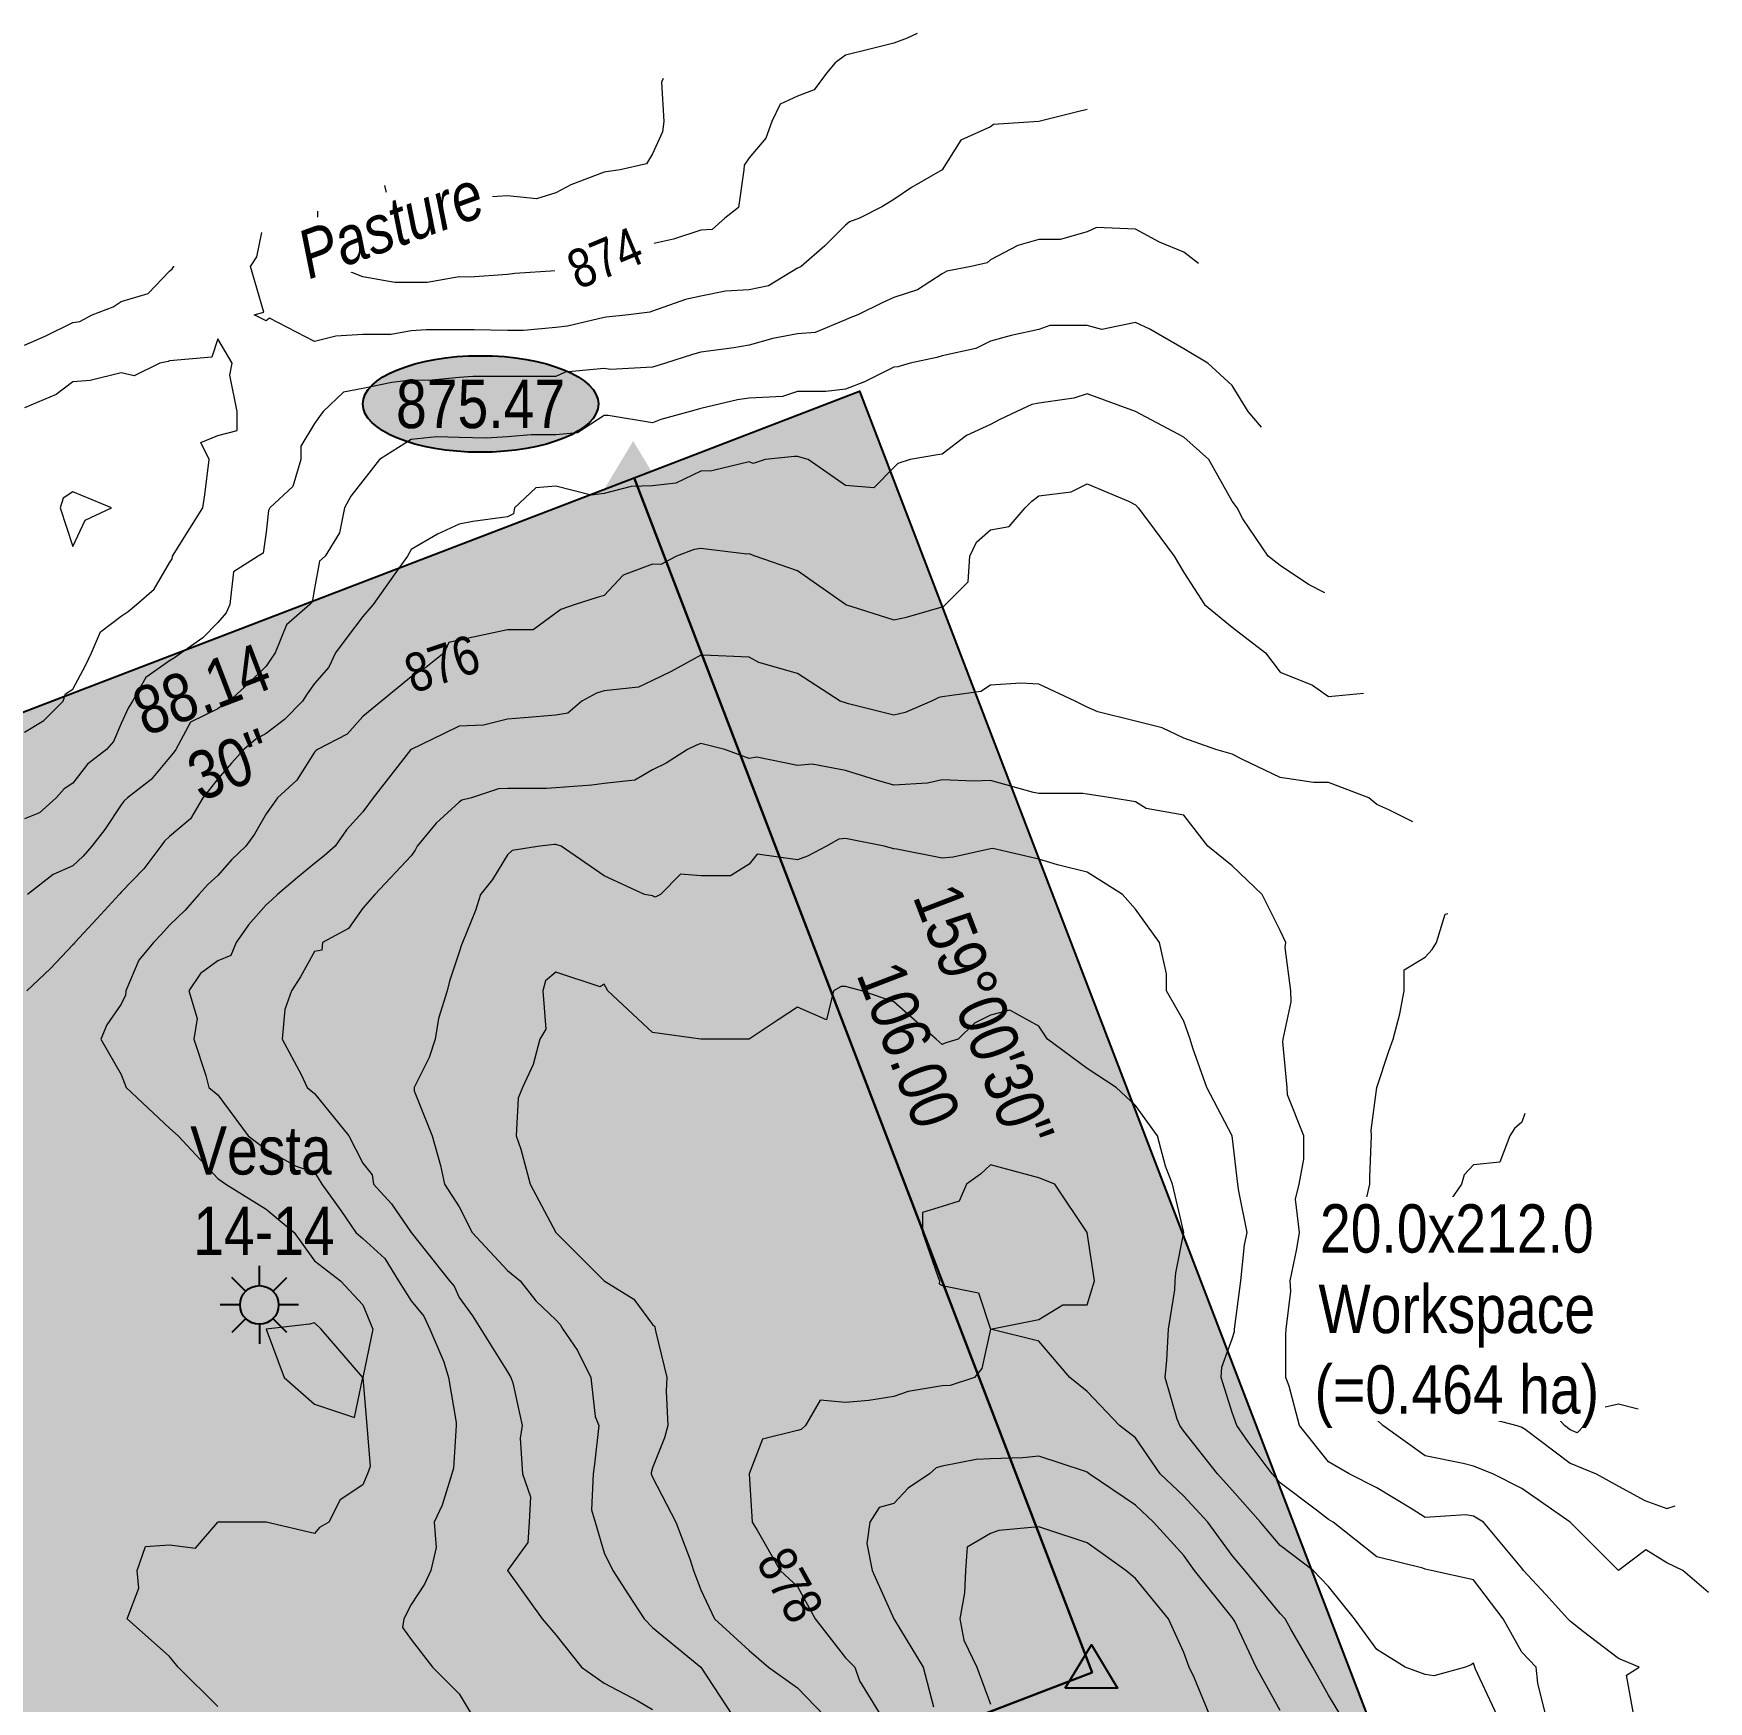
# Model space of a CAD drawing. Extents: x 319862 to 322231, y 5823014 to 5825138.
# Drawn here: x 321520.4 to 321867.3, y 5823536.7 to 5823882 of the extents above; entities that cross this region are included whole.
import ezdxf
from ezdxf.enums import TextEntityAlignment as Align

# ---------------------------------------------------------------- set-up
doc = ezdxf.new("R2010")
doc.units = 0
doc.header["$LTSCALE"] = 5
doc.layers.add('C-TOPO-MAJR', color=7, linetype='Continuous', lineweight=15, true_color=0xd3aa5f)
doc.layers.add('C-TOPO-MINR', color=7, linetype='Continuous', lineweight=13, true_color=0xe9d5af)
doc.layers.add('C-TOPO-MAJR-TEXT', color=7, linetype='Continuous', true_color=0x644b1b)
for name, color, linetype, lineweight in [('C-WS-T', 13, 'Continuous', 9), ('P-TEMP-T', 46, 'Continuous', 18), ('T-TEXT', 48, 'Continuous', 18)]:
    doc.layers.add(name, color=color, linetype=linetype, lineweight=lineweight)
for name, color, linetype in [('F-WS-S', 8, 'Continuous'), ('L-BD1', 253, 'Continuous'), ('L-MON', 1, 'Continuous'), ('P-ELEVATION', 7, 'Continuous'), ('P-PROPOSED', 10, 'Continuous'), ('P-PROPOSED-H', 21, 'Continuous'), ('P-TEMP-H', 41, 'Continuous'), ('P-TEMP_WORKSPACE', 46, 'Continuous')]:
    doc.layers.add(name, color=color, linetype=linetype)
doc.styles.add('80', font='ARIALN.TTF', dxfattribs={"height": 10})
doc.styles.add('80CG', font='ARIALN.TTF', dxfattribs={"height": 10})
doc.styles.add('80L', font='ARIALN.TTF', dxfattribs={"height": 10})
doc.styles.add('80LS', font='ARIALNI.TTF', dxfattribs={"height": 10})
doc.styles.get("Standard").update_dxf_attribs({"font": 'ARIALN.TTF'})

# ---------------------------------------------------------------- blocks, each defined once
blk = doc.blocks.new('GAS')
h = blk.add_hatch(color=255)
h.dxf.hatch_style = 1
edge = h.paths.add_edge_path()
edge.add_arc((0, 0), 0.9, 0, 360)
for p, q in [((0, 0.808), (0, 1.616)), ((-0.571, 0.571), (-1.142, 1.142)), ((0.571, 0.571), (1.142, 1.142)), ((-0.808, 0), (-1.616, 0)), ((1.616, 0), (0.808, 0)), ((-0.571, -0.571), (-1.142, -1.142)), ((1.142, -1.142), (0.571, -0.571)), ((0, -0.808), (0, -1.616))]:
    blk.add_line(p, q)
blk.add_circle((0, 0), 0.8)
blk = doc.blocks.new('STRIA')
blk.add_hatch(color=255).paths.add_polyline_path([(-0.041, 1.521), (-1.475, -0.867), (1.392, -0.867)])
blk = doc.blocks.new('STRIAA')
blk.add_blockref('STRIA', (0, 0))
blk = doc.blocks.new('STRIB')
at = {"color": 1}
blk.add_solid([(-1.121, -0.667), (-0.041, 1.133), (1.039, -0.667)], dxfattribs=at)
blk = doc.blocks.new('STRIBB')
blk.add_blockref('STRIB', (0, 0))
blk = doc.blocks.new('STRICC')
for name in ['STRIAA', 'STRIBB']:
    blk.add_blockref(name, (0, 0))
blk = doc.blocks.new('fdspike')
blk.add_blockref('STRICC', (0, 0))
blk = doc.blocks.new('TRIA')
blk.add_hatch(color=255).paths.add_polyline_path([(-0.041, 1.521), (-1.475, -0.867), (1.392, -0.867)])
blk = doc.blocks.new('TRIAA')
blk.add_blockref('TRIA', (0, 0))
blk = doc.blocks.new('TRIB')
at = {"color": 1}
blk.add_lwpolyline([(-1.121, -0.667), (-0.041, 1.133), (1.039, -0.667)], close=True, dxfattribs=at)
blk = doc.blocks.new('TRIBB')
blk.add_blockref('TRIB', (0, 0))
blk = doc.blocks.new('TRICC')
for name in ['TRIAA', 'TRIBB']:
    blk.add_blockref(name, (0, 0))
blk = doc.blocks.new('plspike')
blk.add_blockref('TRICC', (0, 0))
blk = doc.blocks.new('we')
at = {"layer": 'P-ELEVATION'}
h = blk.add_hatch(color=111, dxfattribs=at)
h.dxf.hatch_style = 1
edge = h.paths.add_edge_path()
edge.add_ellipse((0, 0), major_axis=(-24.38, 0), ratio=0.410256, start_angle=0, end_angle=360)
at = {"layer": 'P-ELEVATION', "color": 7, "flags": 128}
blk.add_lwpolyline([(0, 0, 12.5, 0, 0), (-12.42, -6.43, 0, 0, 0)], format="xyseb", dxfattribs=at)
at = {"layer": 'P-ELEVATION', "color": 7}
blk.add_ellipse((0, 0), major_axis=(-24.38, 0), ratio=0.410256, dxfattribs=at)
at = {"layer": 'P-ELEVATION', "style": '80'}
blk.add_attdef('ELEVATION', text='', height=10, dxfattribs=at).set_placement((0, 0), align=Align.MIDDLE_CENTER)

msp = doc.modelspace()

# ---------------------------------------------------------------- hatches: boundary and pattern name
at = {"layer": 'P-PROPOSED-H'}
h = msp.add_hatch(color=256, dxfattribs=at)
h.dxf.hatch_style = 1
h.paths.add_polyline_path([(321644.817, 5823790.079), (321739.664, 5823542.673), (321492.258, 5823447.826), (321397.411, 5823695.232)])
at = {"layer": 'P-TEMP-H'}
h = msp.add_hatch(color=256, dxfattribs=at)
h.dxf.hatch_style = 1
h.paths.add_polyline_path([(321492.258, 5823447.826), (321739.664, 5823542.673), (321644.817, 5823790.079), (321691.498, 5823807.975), (321804.24, 5823513.888), (321510.154, 5823401.145)])

# ---------------------------------------------------------------- linework, layer by layer
at = {"layer": 'C-TOPO-MAJR', "linetype": 'ByBlock', "lineweight": 15, "flags": 128}
for points, elevation in [([(321703.378, 5823882.041), (321701.335, 5823881.087), (321698.607, 5823880.064), (321693.607, 5823878.814), (321688.607, 5823877.565), (321686.464, 5823875.957), (321684.608, 5823873.814), (321682.07, 5823870.352), (321678.607, 5823869.076), (321675.036, 5823867.385), (321673.345, 5823863.814), (321672.07, 5823860.352), (321668.607, 5823856.315), (321667.606, 5823854.815), (321667.535, 5823853.814), (321666.42, 5823846.002), (321663.607, 5823843.814), (321660.941, 5823841.48), (321658.607, 5823841.314), (321652.931, 5823839.49), (321648.607, 5823838.481), (321644.49, 5823837.932), (321638.607, 5823835.48), (321637.431, 5823834.99), (321632.897, 5823833.814), (321629.34, 5823833.082), (321628.607, 5823832.876), (321620.078, 5823832.344), (321618.607, 5823832.148), (321610.795, 5823831.626), (321608.607, 5823831.693), (321601.941, 5823830.481), (321598.607, 5823830.481), (321595.274, 5823830.481), (321588.607, 5823831.693), (321583.222, 5823833.814), (321580.831, 5823841.59), (321579.297, 5823843.814), (321579.297, 5823845.271)], 2185), ([(321688.607, 5823763.814), (321698.607, 5823760.632), (321701.2, 5823761.221), (321708.607, 5823763.338), (321708.93, 5823763.491), (321709.274, 5823763.814), (321713.94, 5823768.481), (321714.321, 5823773.814), (321715.68, 5823776.741), (321718.607, 5823779.269), (321722.453, 5823779.968), (321725.751, 5823783.814), (321727.179, 5823785.242), (321728.607, 5823786.313), (321735.274, 5823787.147), (321738.607, 5823788.814), (321747.177, 5823785.244), (321748.607, 5823784.44), (321749.196, 5823783.814), (321751.107, 5823781.314), (321756.606, 5823773.814), (321758.607, 5823770.479), (321762.892, 5823763.814), (321768.607, 5823759.108), (321775.532, 5823753.814), (321778.607, 5823749.815), (321785.271, 5823747.151), (321788.607, 5823744.767), (321795.819, 5823745.453)], 2190), ([(321688.607, 5823763.814), (321678.607, 5823770.77), (321669.858, 5823773.814), (321668.607, 5823774.291), (321668.152, 5823774.269), (321658.607, 5823775.413), (321657.229, 5823775.193), (321653.607, 5823773.814), (321650.346, 5823772.076), (321648.607, 5823772.148), (321642.547, 5823769.875), (321638.607, 5823765.691), (321637.177, 5823765.244), (321632.607, 5823763.814), (321629.608, 5823762.813), (321628.607, 5823761.995), (321623.869, 5823758.552), (321618.607, 5823758.552), (321614.694, 5823757.728), (321608.607, 5823756.445), (321606.434, 5823755.988), (321605.482, 5823753.814), (321601.663, 5823750.759), (321598.607, 5823748.814), (321592.497, 5823743.814), (321588.607, 5823740.632), (321585.415, 5823737.006), (321579.233, 5823733.814), (321578.885, 5823733.536), (321578.607, 5823733.225), (321574.972, 5823727.45), (321570.988, 5823723.814), (321569.996, 5823722.426), (321568.607, 5823720.481), (321566.169, 5823716.253), (321564.441, 5823713.814), (321561.465, 5823710.957), (321558.607, 5823707.728), (321556.561, 5823705.86), (321554.694, 5823703.814), (321551.863, 5823700.558), (321548.607, 5823697.451), (321546.905, 5823695.516), (321545.273, 5823693.814), (321542.243, 5823690.178), (321539.576, 5823683.814), (321539.49, 5823682.931), (321538.607, 5823681.085), (321535.644, 5823676.778), (321534.396, 5823673.814), (321538.607, 5823666.543), (321539.608, 5823663.814), (321548.607, 5823655.376), (321550.393, 5823653.814), (321558.607, 5823644.969), (321560.275, 5823643.814), (321568.607, 5823638.642), (321574.441, 5823633.814), (321578.607, 5823627.933), (321583.992, 5823623.814), (321588.607, 5823618.814), (321590.676, 5823613.814), (321588.607, 5823603.814), (321589.377, 5823594.584), (321589.441, 5823593.814), (321590.147, 5823585.354), (321589.608, 5823583.814), (321588.607, 5823581.59), (321583.941, 5823578.481), (321581.609, 5823573.814), (321579.68, 5823572.742), (321578.607, 5823571.504), (321568.607, 5823573.814)], 2190), ([(321829.216, 5823658.413), (321828.607, 5823656.674), (321827.067, 5823655.354), (321826.105, 5823653.814), (321824.062, 5823648.359), (321818.607, 5823647.813), (321816.703, 5823645.718), (321816.108, 5823643.814), (321813.051, 5823639.37), (321810.275, 5823633.814), (321809.49, 5823632.931), (321808.607, 5823631.669), (321805.925, 5823626.497), (321805.059, 5823623.814), (321804.013, 5823618.408), (321802.941, 5823613.814), (321805.83, 5823606.591), (321806.434, 5823603.814), (321808.607, 5823601.641), (321812.177, 5823600.244), (321818.607, 5823596.183), (321827.607, 5823593.814), (321828.607, 5823593.501), (321829.322, 5823593.099), (321838.607, 5823586.056), (321844.024, 5823583.814), (321848.607, 5823581.256), (321854.106, 5823578.315), (321858.607, 5823576.627), (321860.384, 5823577.183)], 2190), ([(321791.108, 5823533.814), (321788.607, 5823538.025), (321785.372, 5823543.814), (321780.752, 5823551.669), (321779.643, 5823553.814), (321778.607, 5823554.886), (321771.255, 5823563.814), (321768.607, 5823566.918), (321763.607, 5823573.814), (321758.607, 5823579.22), (321753.75, 5823583.814), (321748.607, 5823591.314), (321745.274, 5823593.814), (321738.607, 5823600.873), (321735.037, 5823603.814), (321728.607, 5823611.313), (321718.607, 5823613.814), (321728.607, 5823615.816), (321733.607, 5823618.814), (321738.607, 5823618.814), (321740.109, 5823623.814), (321738.607, 5823633.814), (321731.944, 5823643.814), (321728.607, 5823645.149), (321726.788, 5823645.633), (321718.607, 5823647.813), (321716.538, 5823645.883), (321713.607, 5823643.814), (321712.137, 5823640.284), (321708.607, 5823639.199), (321704.489, 5823637.933), (321704.489, 5823633.814), (321707.697, 5823624.724), (321708.051, 5823623.814), (321707.982, 5823623.189), (321708.607, 5823622.814), (321716.106, 5823621.313), (321718.607, 5823613.814), (321716.788, 5823605.633), (321715.271, 5823603.814), (321710.273, 5823602.148), (321708.607, 5823602.076), (321701.571, 5823600.851), (321698.607, 5823599.814), (321693.39, 5823599.032), (321688.607, 5823598.576), (321683.345, 5823599.076), (321680.276, 5823593.814), (321679.377, 5823593.044), (321678.607, 5823592.813), (321671.408, 5823591.014), (321668.607, 5823583.814), (321669.233, 5823573.814), (321670.276, 5823572.146), (321675.037, 5823563.814), (321678.607, 5823560.481), (321682.311, 5823553.814), (321688.607, 5823545.718), (321690.511, 5823543.814), (321691.464, 5823540.958), (321695.905, 5823533.814)], 2195), ([(321558.607, 5823535.633), (321550.426, 5823543.814), (321548.607, 5823546.038), (321539.858, 5823553.814), (321542.242, 5823560.179), (321541.939, 5823563.814), (321543.607, 5823568.814), (321548.607, 5823569.148), (321553.992, 5823568.429), (321558.607, 5823573.814)], 2190), ([(321568.607, 5823573.814), (321558.607, 5823573.814)], 2190)]:
    msp.add_lwpolyline(points, dxfattribs=dict(at, elevation=elevation))
for points, elevation in [([(321531.106, 5823781.315), (321536.605, 5823783.814), (321528.607, 5823787.146), (321526.608, 5823785.814), (321525.941, 5823783.814), (321528.607, 5823775.817), (321531.106, 5823781.315)], 2185), ([(321580.037, 5823613.814), (321578.607, 5823615.065), (321577.607, 5823614.815), (321568.607, 5823613.814), (321572.36, 5823603.814), (321578.607, 5823598.258), (321586.939, 5823595.482), (321588.607, 5823603.814), (321580.037, 5823613.814)], 2190)]:
    msp.add_lwpolyline(points, close=True, dxfattribs=dict(at, elevation=elevation))
at = {"layer": 'C-TOPO-MINR', "lineweight": 13, "flags": 128}
for points, elevation in [([(321650.837, 5823872.72), (321650.482, 5823871.939), (321650.961, 5823863.814), (321650.713, 5823861.709), (321648.607, 5823857.147), (321647.357, 5823855.064), (321641.935, 5823853.814), (321639.006, 5823853.415), (321638.607, 5823853.339), (321631.711, 5823850.711), (321628.607, 5823849.078), (321624.607, 5823847.815), (321618.607, 5823848.457), (321614.274, 5823848.147), (321608.607, 5823846.088), (321605.829, 5823846.592), (321598.607, 5823845.147), (321593.606, 5823848.813), (321593.182, 5823850.598)], 2184), ([(321738.637, 5823866.318), (321738.607, 5823866.315), (321736.607, 5823865.814), (321728.607, 5823863.816), (321728.606, 5823863.816), (321728.583, 5823863.814), (321719.195, 5823863.227), (321718.607, 5823862.704), (321712.455, 5823859.966), (321708.607, 5823853.819), (321708.606, 5823853.816), (321708.604, 5823853.814), (321702.244, 5823850.178), (321698.607, 5823847.661), (321696.226, 5823846.195), (321691.463, 5823843.814), (321689.376, 5823843.045), (321688.607, 5823842.386), (321684.321, 5823838.1), (321679.375, 5823833.814), (321678.87, 5823833.551), (321678.607, 5823833.43), (321672.655, 5823829.766), (321668.607, 5823828.957), (321663.742, 5823828.68), (321658.607, 5823827.686), (321655.449, 5823826.972), (321648.607, 5823824.528), (321648.081, 5823824.34), (321643.609, 5823823.814), (321639.12, 5823823.301), (321638.607, 5823823.274), (321630.999, 5823821.422), (321628.607, 5823821.195), (321621.868, 5823820.553), (321618.607, 5823820.553), (321611.718, 5823820.703), (321608.607, 5823820.703), (321601.718, 5823820.703), (321598.607, 5823820.481), (321594.489, 5823819.696), (321588.607, 5823819.696), (321583.052, 5823819.369), (321578.607, 5823818.297), (321569.32, 5823823.101), (321568.607, 5823822.565), (321566.11, 5823823.814), (321568.108, 5823824.313), (321565.393, 5823833.814), (321566.651, 5823835.771), (321567.715, 5823840.827)], 2186), ([(321761.692, 5823834.395), (321758.607, 5823836.754), (321753.608, 5823838.813), (321748.607, 5823841.541), (321740.512, 5823841.909), (321738.607, 5823840.958), (321733.052, 5823839.369), (321728.607, 5823839.369), (321724.259, 5823838.162), (321718.607, 5823835.148), (321717.893, 5823834.529), (321714.605, 5823833.814), (321709.574, 5823832.847), (321708.607, 5823832.315), (321703.456, 5823828.965), (321698.607, 5823827.415), (321696.174, 5823826.247), (321691.106, 5823823.814), (321689.339, 5823823.083), (321688.607, 5823822.78), (321682.265, 5823820.156), (321678.607, 5823819.867), (321673.496, 5823818.926), (321668.607, 5823817.528), (321665.436, 5823816.985), (321658.607, 5823816.037), (321656.868, 5823815.553), (321651.333, 5823813.814), (321649.274, 5823813.148), (321648.607, 5823812.981), (321639.923, 5823812.498), (321638.607, 5823812.651), (321630.522, 5823811.9), (321628.607, 5823811.002), (321621.419, 5823811.002), (321618.607, 5823811.002), (321611.419, 5823811.002), (321608.607, 5823810.815), (321602.244, 5823810.178), (321598.607, 5823810.285), (321594.607, 5823809.814), (321588.607, 5823808.55), (321584.607, 5823807.814), (321580.425, 5823803.814), (321579.688, 5823802.733), (321578.607, 5823801.314), (321575.817, 5823796.604), (321575.817, 5823793.814), (321574.143, 5823788.278), (321569.347, 5823783.814), (321569.133, 5823783.288), (321568.607, 5823778.819), (321567.982, 5823774.439), (321566.94, 5823773.814), (321561.833, 5823770.589), (321561.108, 5823763.814), (321560.315, 5823762.106), (321558.607, 5823760.129), (321555.53, 5823756.891), (321551.107, 5823753.814), (321549.633, 5823752.789), (321548.607, 5823752.148), (321543.729, 5823748.692), (321540.915, 5823743.814), (321540.036, 5823742.385), (321538.607, 5823739.198), (321536.979, 5823735.442), (321535.564, 5823733.814), (321531.626, 5823730.795), (321528.607, 5823726.858), (321526.765, 5823725.656), (321525.108, 5823723.814), (321521.703, 5823720.719), (321518.607, 5823719.48)], 2187), ([(321518.607, 5823817.499), (321522.971, 5823819.451), (321528.607, 5823822.193), (321530.036, 5823822.386), (321532.607, 5823823.814), (321536.971, 5823825.45), (321538.607, 5823826.541), (321544.188, 5823828.233), (321548.607, 5823832.861), (321549.12, 5823833.301), (321549.477, 5823833.814), (321549.513, 5823833.842)], 2187), ([(321774.693, 5823800.511), (321771.941, 5823803.814), (321768.607, 5823809.149), (321763.608, 5823813.814), (321758.607, 5823816.732), (321751.608, 5823820.814), (321748.607, 5823822.234), (321741.651, 5823820.771), (321738.607, 5823821.556), (321730.865, 5823821.556), (321728.607, 5823820.771), (321722.893, 5823819.529), (321718.607, 5823818.36), (321715.577, 5823816.844), (321708.607, 5823815.295), (321707.465, 5823814.957), (321701.942, 5823813.814), (321699.377, 5823813.045), (321698.607, 5823812.98), (321692.496, 5823809.925), (321688.607, 5823808.43), (321684.469, 5823807.953), (321678.607, 5823807.953), (321675.53, 5823806.891), (321668.607, 5823806.517), (321666.226, 5823806.195), (321658.607, 5823804.402), (321658.163, 5823804.258), (321656.387, 5823803.814), (321650.315, 5823802.107), (321648.607, 5823801.4), (321639.441, 5823802.98), (321638.607, 5823802.944), (321633.081, 5823799.341), (321628.607, 5823798.957), (321623.464, 5823798.957), (321618.607, 5823798.502), (321614.196, 5823798.226), (321608.607, 5823798.385), (321603.901, 5823798.52), (321598.607, 5823798.008), (321592.107, 5823793.814), (321588.607, 5823789.439), (321586.175, 5823786.246), (321584.858, 5823783.814), (321583.779, 5823778.642), (321580.83, 5823773.814), (321579.661, 5823772.761), (321578.607, 5823767.143), (321578.108, 5823764.313), (321577.656, 5823763.814), (321572.829, 5823759.592), (321570.482, 5823753.814), (321569.718, 5823752.703), (321568.607, 5823751.087), (321564.971, 5823747.45), (321560.987, 5823743.814), (321559.484, 5823742.937), (321558.607, 5823742.202), (321552.955, 5823739.467), (321549.941, 5823733.814), (321549.362, 5823733.059), (321548.607, 5823732.147), (321544.833, 5823727.588), (321539.912, 5823723.814), (321539.233, 5823723.189), (321538.607, 5823722.313), (321535.207, 5823717.214), (321532.535, 5823713.814), (321530.722, 5823711.699), (321528.607, 5823709.74), (321524.505, 5823707.916), (321519.195, 5823703.814)], 2188), ([(321518.607, 5823737.414), (321522.607, 5823739.814), (321526.607, 5823743.814), (321527.069, 5823745.353), (321528.607, 5823746.315), (321531.216, 5823751.206), (321532.477, 5823753.814), (321534.288, 5823758.133), (321538.607, 5823761.415), (321540.035, 5823762.386), (321541.764, 5823763.814), (321545.436, 5823766.985), (321548.607, 5823772.481), (321549.179, 5823773.243), (321549.232, 5823773.814), (321552.838, 5823779.583), (321555.482, 5823783.814), (321555.905, 5823786.517), (321556.789, 5823793.814), (321555.077, 5823797.344), (321558.607, 5823798.816), (321562.606, 5823799.815), (321562.606, 5823803.814), (321561.108, 5823811.314), (321561.108, 5823811.314), (321561.608, 5823813.814), (321558.607, 5823818.815), (321557.357, 5823815.064), (321548.607, 5823814.268), (321548.295, 5823814.126), (321546.61, 5823813.814), (321541.274, 5823811.148), (321538.607, 5823811.814), (321532.207, 5823810.215), (321528.607, 5823809.901), (321525.107, 5823807.314), (321518.607, 5823804.528)], 2186), ([(321787.856, 5823766.206), (321784.438, 5823767.983), (321778.607, 5823771.923), (321776.108, 5823773.814), (321770.83, 5823781.592), (321769.66, 5823783.814), (321768.607, 5823785.242), (321763.806, 5823793.814), (321758.607, 5823798.457), (321748.609, 5823803.812), (321748.607, 5823803.813), (321748.605, 5823803.814), (321738.607, 5823807.414), (321735.88, 5823806.541), (321728.607, 5823805.539), (321727.178, 5823805.243), (321724.062, 5823803.814), (321720.372, 5823802.049), (321718.607, 5823801.086), (321713.607, 5823798.814), (321708.607, 5823794.925), (321707.608, 5823794.814), (321701.935, 5823793.814), (321699.438, 5823792.983), (321698.607, 5823792.152), (321694.438, 5823787.983), (321688.607, 5823788.429), (321680.83, 5823793.814), (321678.607, 5823794.481), (321677.982, 5823794.439), (321671.935, 5823793.814), (321669.438, 5823792.983), (321668.607, 5823793.339), (321660.916, 5823791.506), (321658.607, 5823791.413), (321653.473, 5823788.949), (321648.607, 5823788.359), (321644.196, 5823788.226), (321638.607, 5823786.777), (321635.941, 5823786.481), (321628.607, 5823788.315), (321624.421, 5823788), (321620.035, 5823783.814), (321619.807, 5823782.614), (321618.607, 5823781.939), (321611.386, 5823781.036), (321608.607, 5823780.481), (321604.062, 5823778.359), (321598.607, 5823775.242), (321597.893, 5823773.814), (321596.108, 5823771.315), (321590.751, 5823763.814), (321588.607, 5823761.314), (321585.393, 5823757.029), (321582.981, 5823753.814), (321581.586, 5823750.836), (321578.607, 5823747.451), (321577.126, 5823745.296), (321576.108, 5823743.814), (321572.417, 5823740.004), (321568.607, 5823737.147), (321566.502, 5823735.919), (321563.992, 5823733.814), (321561.464, 5823730.957), (321558.607, 5823727.728), (321556.909, 5823725.512), (321555.503, 5823723.814), (321552.955, 5823719.466), (321548.607, 5823715.815), (321547.565, 5823714.856), (321546.821, 5823713.814), (321543.301, 5823709.12), (321538.607, 5823704.23), (321538.415, 5823704.006), (321538.208, 5823703.814), (321533.607, 5823698.814), (321529.006, 5823693.814), (321528.87, 5823693.552), (321528.607, 5823693.361), (321523.941, 5823688.481), (321519.061, 5823683.814)], 2189), ([(321806.025, 5823718.855), (321801.105, 5823721.316), (321798.607, 5823722.388), (321796.943, 5823723.814), (321788.607, 5823726.939), (321785.482, 5823726.939), (321778.607, 5823728.024), (321770.607, 5823731.814), (321768.607, 5823732.814), (321765.275, 5823733.814), (321758.607, 5823736.167), (321754.164, 5823738.258), (321748.607, 5823739.645), (321740.83, 5823741.592), (321738.607, 5823742.564), (321736.108, 5823743.814), (321728.607, 5823747.344), (321724.857, 5823747.565), (321718.607, 5823747.148), (321716.607, 5823745.815), (321708.607, 5823744.723), (321707.867, 5823744.554), (321706.386, 5823743.814), (321700.94, 5823741.481), (321698.607, 5823740.898), (321689.162, 5823743.259), (321688.607, 5823743.444), (321687.497, 5823743.814), (321678.607, 5823749.529), (321670.607, 5823751.814), (321668.607, 5823752.945), (321659.061, 5823753.36), (321658.607, 5823753.315), (321652.477, 5823749.944), (321648.607, 5823748.1), (321645.704, 5823746.717), (321638.607, 5823745.958), (321636.985, 5823745.436), (321633.99, 5823743.814), (321631.107, 5823741.314), (321628.607, 5823740.898), (321622.069, 5823740.353), (321618.607, 5823740.064), (321613.607, 5823738.814), (321608.607, 5823738.641), (321605.352, 5823737.069), (321598.607, 5823733.815), (321598.606, 5823733.814), (321598.602, 5823733.809), (321590.782, 5823723.814), (321588.607, 5823720.872), (321585.274, 5823717.148), (321582.893, 5823713.814), (321580.607, 5823711.814), (321578.607, 5823710.214), (321575.129, 5823707.292), (321570.989, 5823703.814), (321569.77, 5823702.651), (321568.607, 5823701.64), (321564.933, 5823697.488), (321562.401, 5823693.814), (321561.29, 5823691.131), (321558.607, 5823690.021), (321555.007, 5823687.414), (321552.606, 5823683.814), (321554.321, 5823678.1), (321553.608, 5823673.814), (321556.108, 5823666.314), (321556.732, 5823663.814), (321558.607, 5823662.315), (321564.904, 5823653.814), (321568.607, 5823650.957), (321574.858, 5823647.563), (321578.607, 5823646.313), (321580.145, 5823643.814), (321584.06, 5823638.361), (321587.178, 5823633.814), (321588.607, 5823632.532), (321593.202, 5823628.409), (321595.998, 5823623.814), (321598.607, 5823619.676), (321601.264, 5823616.471), (321602.471, 5823613.814), (321605.408, 5823607.013), (321606.385, 5823603.814), (321607.941, 5823594.48), (321607.963, 5823593.814), (321607.395, 5823585.026), (321607.069, 5823583.814), (321605.078, 5823577.344), (321603.39, 5823573.814), (321603.846, 5823568.576), (321602.724, 5823563.814), (321601.407, 5823561.015), (321598.607, 5823556.814), (321597.108, 5823553.814), (321596.843, 5823552.05), (321598.607, 5823549.53), (321603.052, 5823543.814), (321608.607, 5823538.259), (321611.274, 5823533.814)], 2191), ([(321851.789, 5823533.814), (321850.275, 5823542.146), (321852.895, 5823543.814), (321848.607, 5823545.579), (321841.11, 5823551.311), (321838.607, 5823553.359), (321838.172, 5823553.814), (321833.601, 5823558.82), (321828.964, 5823563.814), (321828.607, 5823564.314), (321820.69, 5823573.814), (321818.607, 5823575.096), (321817.045, 5823575.376), (321808.607, 5823574.815), (321805.88, 5823576.542), (321798.607, 5823580.956), (321792.891, 5823583.814), (321788.607, 5823586.314), (321782.607, 5823593.814), (321780.426, 5823601.995), (321779.751, 5823603.814), (321779.751, 5823612.671), (321779.82, 5823613.814), (321780.77, 5823621.652), (321780.659, 5823623.814), (321782.012, 5823630.41), (321782.608, 5823633.814), (321781.75, 5823640.672), (321782.535, 5823643.814), (321783.456, 5823648.965), (321783.456, 5823653.814), (321780.108, 5823662.313), (321780.036, 5823663.814), (321779.133, 5823673.288), (321779.163, 5823673.814), (321780.879, 5823681.542), (321780.78, 5823683.814), (321779.608, 5823692.814), (321779.719, 5823693.814), (321778.607, 5823696.315), (321774.857, 5823703.814), (321768.607, 5823709.696), (321763.606, 5823713.814), (321758.607, 5823720.178), (321750.827, 5823721.594), (321748.607, 5823722.982), (321743.612, 5823723.814), (321738.607, 5823724.529), (321737.698, 5823724.723), (321728.607, 5823724.723), (321727.496, 5823724.926), (321718.607, 5823727.415), (321715.145, 5823727.276), (321708.607, 5823727.518), (321705.576, 5823726.845), (321698.607, 5823726.395), (321694.971, 5823727.45), (321688.607, 5823729.438), (321681.685, 5823730.736), (321678.607, 5823730.48), (321670.185, 5823732.236), (321668.607, 5823731.94), (321663.61, 5823733.814), (321658.607, 5823735.065), (321657.724, 5823734.697), (321655.88, 5823733.814), (321651.465, 5823730.956), (321648.607, 5823729.602), (321644.941, 5823727.48), (321638.607, 5823726.777), (321636.026, 5823726.395), (321628.607, 5823725.883), (321626.672, 5823725.749), (321618.607, 5823725.749), (321616.733, 5823725.689), (321611.105, 5823723.814), (321609.107, 5823723.315), (321608.607, 5823722.906), (321603.845, 5823718.576), (321599.911, 5823713.814), (321599.44, 5823712.981), (321598.607, 5823711.815), (321591.107, 5823703.814), (321588.607, 5823700.958), (321585.666, 5823696.756), (321580.272, 5823693.814), (321580.144, 5823692.277), (321578.607, 5823691.998), (321575.704, 5823686.718), (321573.87, 5823683.814), (321572.453, 5823679.969), (321571.941, 5823673.814), (321575.88, 5823666.542), (321577.106, 5823663.814), (321578.607, 5823662.613), (321585.704, 5823653.814), (321588.607, 5823648.189), (321590.552, 5823645.759), (321590.866, 5823643.814), (321594.54, 5823639.746), (321598.607, 5823633.815), (321598.608, 5823633.814), (321598.609, 5823633.812), (321606.607, 5823623.814), (321607.514, 5823622.72), (321608.607, 5823620.315), (321611.373, 5823616.58), (321613.09, 5823613.814), (321618.607, 5823604.924), (321619.296, 5823603.814), (321619.717, 5823602.705), (321621.651, 5823593.814), (321621.2, 5823591.221), (321621.71, 5823583.814), (321623.343, 5823579.078), (321623.052, 5823573.814), (321622.819, 5823569.602), (321618.608, 5823563.814), (321618.61, 5823563.811), (321625.748, 5823553.814), (321628.607, 5823550.48), (321633.942, 5823543.814), (321638.607, 5823540.481), (321645.608, 5823536.813), (321648.607, 5823535.013)], 2192), ([(321833.607, 5823533.814), (321831.941, 5823540.48), (321831.571, 5823543.814), (321828.607, 5823546.892), (321824.778, 5823553.814), (321818.607, 5823561.87), (321809.86, 5823563.814), (321808.607, 5823564.078), (321808.13, 5823564.291), (321798.607, 5823566.672), (321789.515, 5823573.814), (321788.607, 5823574.369), (321786.11, 5823576.312), (321778.607, 5823581.94), (321776.941, 5823583.814), (321771.94, 5823590.482), (321769.574, 5823593.814), (321768.607, 5823596.54), (321766.385, 5823603.814), (321766.502, 5823605.919), (321768.607, 5823611.817), (321769.133, 5823613.288), (321769.133, 5823613.814), (321770.236, 5823622.186), (321770.403, 5823623.814), (321771.165, 5823631.256), (321771.75, 5823633.814), (321770.036, 5823642.386), (321769.819, 5823643.814), (321768.608, 5823653.814), (321768.608, 5823653.814), (321768.607, 5823653.815), (321763.408, 5823663.814), (321760.481, 5823671.94), (321759.911, 5823673.814), (321758.607, 5823677.564), (321755.036, 5823683.814), (321755.036, 5823687.385), (321753.606, 5823693.814), (321748.607, 5823700.735), (321745.939, 5823703.814), (321738.607, 5823708.398), (321732.496, 5823709.925), (321728.607, 5823711.122), (321719.107, 5823713.314), (321718.607, 5823713.259), (321710.879, 5823711.542), (321708.607, 5823711.315), (321699.232, 5823713.189), (321698.607, 5823713.226), (321696.607, 5823713.814), (321688.607, 5823715.352), (321687.179, 5823715.243), (321684.607, 5823713.814), (321680.676, 5823711.746), (321678.607, 5823710.957), (321670.275, 5823712.146), (321668.607, 5823710.063), (321664.761, 5823707.66), (321658.607, 5823707.66), (321654.44, 5823707.981), (321650.274, 5823703.814), (321649.163, 5823703.259), (321648.607, 5823703.481), (321646.941, 5823703.814), (321638.607, 5823707.66), (321629.72, 5823713.814), (321628.607, 5823714.1), (321628.321, 5823714.1), (321625.27, 5823713.814), (321619.56, 5823712.861), (321618.607, 5823711.995), (321615.504, 5823706.917), (321612.983, 5823703.814), (321611.94, 5823700.481), (321609.274, 5823693.814), (321609.062, 5823693.36), (321608.607, 5823691.814), (321606.608, 5823685.814), (321606.107, 5823683.814), (321604.322, 5823678.1), (321603.608, 5823673.814), (321602.358, 5823670.063), (321599.232, 5823663.814), (321599.274, 5823663.148), (321603.006, 5823653.814), (321604.717, 5823647.704), (321605.563, 5823643.814), (321608.607, 5823639.147), (321611.274, 5823633.814), (321618.607, 5823625.957), (321621.216, 5823623.814), (321624.461, 5823619.668), (321628.607, 5823615.72), (321629.517, 5823614.724), (321630.037, 5823613.814), (321633.053, 5823609.368), (321635.829, 5823603.814), (321636.733, 5823595.688), (321637.497, 5823593.814), (321636.607, 5823585.815), (321636.299, 5823583.814), (321636.014, 5823576.407), (321636.715, 5823573.814), (321638.607, 5823567.451), (321640.426, 5823563.814), (321643.61, 5823558.812), (321646.868, 5823553.814), (321648.607, 5823551.996), (321658.607, 5823543.814), (321658.607, 5823543.814), (321665.17, 5823533.814)], 2193), ([(321867.264, 5823559.251), (321861.942, 5823563.814), (321858.607, 5823565.436), (321854.32, 5823568.101), (321848.607, 5823563.817), (321838.61, 5823573.814), (321838.607, 5823573.815), (321838.605, 5823573.817), (321828.607, 5823580.814), (321822.608, 5823583.814), (321818.607, 5823585.436), (321816.464, 5823585.958), (321808.607, 5823587.529), (321799.807, 5823593.814), (321798.607, 5823595.014), (321791.51, 5823603.814), (321791.941, 5823610.481), (321791.502, 5823613.814), (321791.107, 5823621.314), (321791.711, 5823623.814), (321793.052, 5823629.37), (321794.761, 5823633.814), (321795.577, 5823636.845), (321797.125, 5823643.814), (321797.125, 5823645.296), (321797.453, 5823653.814), (321797.407, 5823655.014), (321798.607, 5823663.806), (321798.608, 5823663.813), (321798.609, 5823663.814), (321801.108, 5823671.314), (321801.941, 5823673.814), (321803.344, 5823679.078), (321804.233, 5823683.814), (321804.233, 5823688.189), (321808.607, 5823690.814), (321810.035, 5823692.386), (321810.914, 5823693.814), (321812.724, 5823699.698), (321813.306, 5823699.877)], 2191), ([(321823.501, 5823533.814), (321819.007, 5823543.415), (321818.91, 5823543.814), (321818.607, 5823544.646), (321818.108, 5823544.313), (321816.943, 5823543.814), (321810.393, 5823542.028), (321808.607, 5823542.299), (321804.439, 5823543.814), (321798.607, 5823547.497), (321793.991, 5823553.814), (321788.607, 5823560.482), (321785.426, 5823563.814), (321778.607, 5823568.987), (321774.49, 5823573.814), (321768.607, 5823580.481), (321765.577, 5823583.814), (321758.607, 5823592.661), (321757.797, 5823593.814), (321757.244, 5823595.178), (321754.736, 5823603.814), (321755.078, 5823607.344), (321755.482, 5823613.814), (321756.755, 5823621.962), (321756.821, 5823623.814), (321756.94, 5823625.481), (321758.606, 5823633.814), (321758.606, 5823633.815), (321756.299, 5823643.814), (321754.857, 5823647.565), (321753.153, 5823653.814), (321748.607, 5823660.064), (321744.606, 5823663.814), (321738.607, 5823667.728), (321730.372, 5823673.814), (321728.607, 5823676.542), (321722.605, 5823679.817), (321718.607, 5823678.816), (321715.275, 5823677.147), (321711.935, 5823673.814), (321709.32, 5823673.102), (321708.607, 5823672.706), (321707.36, 5823673.814), (321698.607, 5823681.593), (321691.939, 5823683.814), (321688.607, 5823684.722), (321687.699, 5823684.722), (321686.11, 5823683.814), (321684.607, 5823677.814), (321678.607, 5823680.48), (321674.608, 5823677.813), (321668.611, 5823673.814), (321668.609, 5823673.813), (321668.607, 5823673.812), (321658.609, 5823673.812), (321658.607, 5823673.813), (321658.595, 5823673.814), (321648.607, 5823675.242), (321639.375, 5823683.814), (321638.607, 5823685.24), (321637.775, 5823684.646), (321628.607, 5823687.702), (321626.486, 5823685.935), (321625.916, 5823683.814), (321626.523, 5823675.898), (321625.273, 5823673.814), (321623.87, 5823668.551), (321621.684, 5823663.814), (321620.83, 5823661.592), (321620.372, 5823653.814), (321621.334, 5823651.087), (321623.273, 5823643.814), (321628.607, 5823633.817), (321628.609, 5823633.814), (321638.607, 5823623.815), (321638.61, 5823623.814), (321644.761, 5823619.968), (321648.607, 5823614.721), (321649.106, 5823614.313), (321649.132, 5823613.814), (321649.272, 5823613.149), (321651.608, 5823603.814), (321651.465, 5823600.956), (321651.788, 5823593.814), (321651.106, 5823591.315), (321648.607, 5823585.063), (321648.344, 5823584.077), (321648.322, 5823583.814), (321648.607, 5823583.148), (321653.434, 5823573.814), (321656.384, 5823566.037), (321657.068, 5823563.814), (321658.607, 5823559.814), (321661.465, 5823553.814), (321668.607, 5823547.292), (321672.607, 5823543.814), (321678.607, 5823539.529), (321684.125, 5823533.814)], 2194), ([(321852.705, 5823597.196), (321848.607, 5823598.258), (321844.971, 5823597.45), (321841.549, 5823593.814), (321840.078, 5823592.343), (321838.607, 5823592.952), (321837.471, 5823593.814), (321828.607, 5823603.813), (321828.605, 5823603.814), (321828.583, 5823603.839), (321819.606, 5823613.814), (321823.608, 5823618.814), (321828.605, 5823623.814), (321828.606, 5823623.815), (321828.607, 5823623.815), (321833.051, 5823629.37), (321833.735, 5823633.814), (321835.088, 5823637.333), (321836.622, 5823639.112)], 2189), ([(321778.607, 5823534.866), (321773.607, 5823543.814), (321769.161, 5823553.26), (321768.87, 5823553.814), (321768.607, 5823554.126), (321760.857, 5823563.814), (321758.607, 5823566.917), (321752.358, 5823573.814), (321748.607, 5823577.344), (321739.041, 5823583.814), (321738.607, 5823584.158), (321738.053, 5823584.368), (321728.607, 5823587.518), (321725.274, 5823587.148), (321718.607, 5823586.917), (321715.607, 5823586.814), (321708.607, 5823585.414), (321707.357, 5823585.064), (321705.941, 5823583.814), (321701.581, 5823580.841), (321698.607, 5823577.702), (321695.565, 5823576.857), (321693.608, 5823573.814), (321692.982, 5823569.439), (321694.108, 5823563.814), (321698.605, 5823553.816), (321698.606, 5823553.814), (321698.607, 5823553.813), (321704.66, 5823543.814), (321706.821, 5823535.6)], 2196), ([(321764.024, 5823533.814), (321760.751, 5823541.67), (321759.762, 5823543.814), (321758.607, 5823546.815), (321755.425, 5823553.814), (321748.607, 5823562.148), (321746.608, 5823563.814), (321738.607, 5823569.529), (321730.034, 5823572.387), (321728.607, 5823572.863), (321720.346, 5823572.075), (321718.607, 5823571.462), (321713.793, 5823568.628), (321713.408, 5823563.814), (321713.223, 5823559.199), (321712.244, 5823553.814), (321713.052, 5823549.369), (321715.75, 5823543.814), (321718.607, 5823536.12)], 2197)]:
    msp.add_lwpolyline(points, dxfattribs=dict(at, elevation=elevation))
at = {"layer": 'P-PROPOSED'}
msp.add_lwpolyline([(321644.817, 5823790.079), (321739.664, 5823542.673), (321492.258, 5823447.826), (321397.411, 5823695.232)], close=True, dxfattribs=at)
at = {"layer": 'P-TEMP_WORKSPACE', "flags": 128}
msp.add_lwpolyline([(321492.258, 5823447.826), (321739.664, 5823542.673), (321644.817, 5823790.079), (321691.498, 5823807.975), (321804.24, 5823513.888), (321510.154, 5823401.145), (321492.258, 5823447.826)], close=True, dxfattribs=at)

# ---------------------------------------------------------------- block references
at = {"xscale": 0.99986427, "yscale": 0.99986427, "zscale": 0.99986427}
msp.add_blockref('we', (321613.019, 5823805.339), dxfattribs=at).add_auto_attribs({'ELEVATION': '875.47'})
at = {"layer": 'F-WS-S', "xscale": 4.99932135, "yscale": 4.99932135, "zscale": 4.99932135}
msp.add_blockref('GAS', (321567.202, 5823618.799), dxfattribs=at)
at = {"layer": 'L-MON', "xscale": 4.99932135, "yscale": 4.99932135, "zscale": 4.99932135}
for name, p in [('fdspike', (321644.817, 5823790.079)), ('plspike', (321739.685, 5823542.777))]:
    msp.add_blockref(name, p, dxfattribs=at)

# ---------------------------------------------------------------- texts
at = {"layer": 'C-TOPO-MAJR-TEXT', "color": 251, "linetype": 'Continuous', "lineweight": -3, "true_color": 0x6b6b6b, "char_height": 8, "attachment_point": 5, "bg_fill": 1, "box_fill_scale": 1.182, "bg_fill_color": 21, "bg_fill_transparency": 0}
for s, insert, width, rotation in [('{\\C256;876}', (321605.059, 5823751.528, 2190), 17.5247, 18.45593), ('{\\C256;878}', (321677.102, 5823560.823, 2195), 17.85536, 299.0524)]:
    msp.add_mtext(s, dxfattribs=dict(at, insert=insert, width=width, rotation=rotation))
at = {"layer": 'C-WS-T', "insert": (321552.81, 5823655.804), "char_height": 9.99864, "attachment_point": 1, "style": '80L', "bg_fill": 1, "box_fill_scale": 1.15, "bg_fill_color": 21, "bg_fill_transparency": 0}
msp.add_mtext_dynamic_manual_height_columns('\\pi0.077275;Vesta\\P\\pi0.69452;14-14', width=28.88871, gutter_width=50, heights=[0], dxfattribs=at)
at = {"layer": 'L-BD1', "linetype": 'Continuous', "attachment_point": 2, "style": '80L', "bg_fill": 1, "box_fill_scale": 1.15, "bg_fill_transparency": 0}
for s, insert, char_height, width, rotation, bg_fill_color in [("88.14 30''", (321553.421, 5823750.934), 9.9986, 30.42126, 20.9751, 21), ("159°00'30'' 106.00", (321721.924, 5823680.431), 9.99864, 39.96848, 290.9751, 41)]:
    msp.add_mtext(s, dxfattribs=dict(at, insert=insert, char_height=char_height, width=width, rotation=rotation, bg_fill_color=bg_fill_color))

# ---------------------------------------------------------------- next in the draw order: texts
at = {"layer": 'C-TOPO-MAJR-TEXT', "color": 251, "linetype": 'Continuous', "lineweight": -3, "true_color": 0x6b6b6b, "insert": (321638.747, 5823835.538, 2185), "char_height": 8, "width": 18.18601, "attachment_point": 5, "rotation": 22.62814, "bg_fill": 3, "box_fill_scale": 1.181818, "bg_fill_color": 256, "bg_fill_true_color": 13158600, "bg_fill_transparency": 0}
msp.add_mtext('{\\C256;874}', dxfattribs=at)
at = {"layer": 'P-TEMP-T', "insert": (321815.151, 5823616.468), "char_height": 9.99864, "width": 58.31173, "attachment_point": 5, "style": '80CG', "bg_fill": 3, "box_fill_scale": 1.15, "bg_fill_color": 256, "bg_fill_true_color": 256, "bg_fill_transparency": 0}
msp.add_mtext('\\A1;20.0x212.0\\PWorkspace\\P(=0.464 ha)', dxfattribs=at)
at = {"layer": 'T-TEXT', "linetype": 'Continuous', "insert": (321592.646, 5823847.247), "char_height": 9.9986, "width": 40.57124, "attachment_point": 2, "rotation": 20, "style": '80LS', "bg_fill": 3, "box_fill_scale": 1.15, "bg_fill_color": 256, "bg_fill_true_color": 256, "bg_fill_transparency": 0}
msp.add_mtext('Pasture', dxfattribs=at)

doc.saveas('drawing.dxf')
